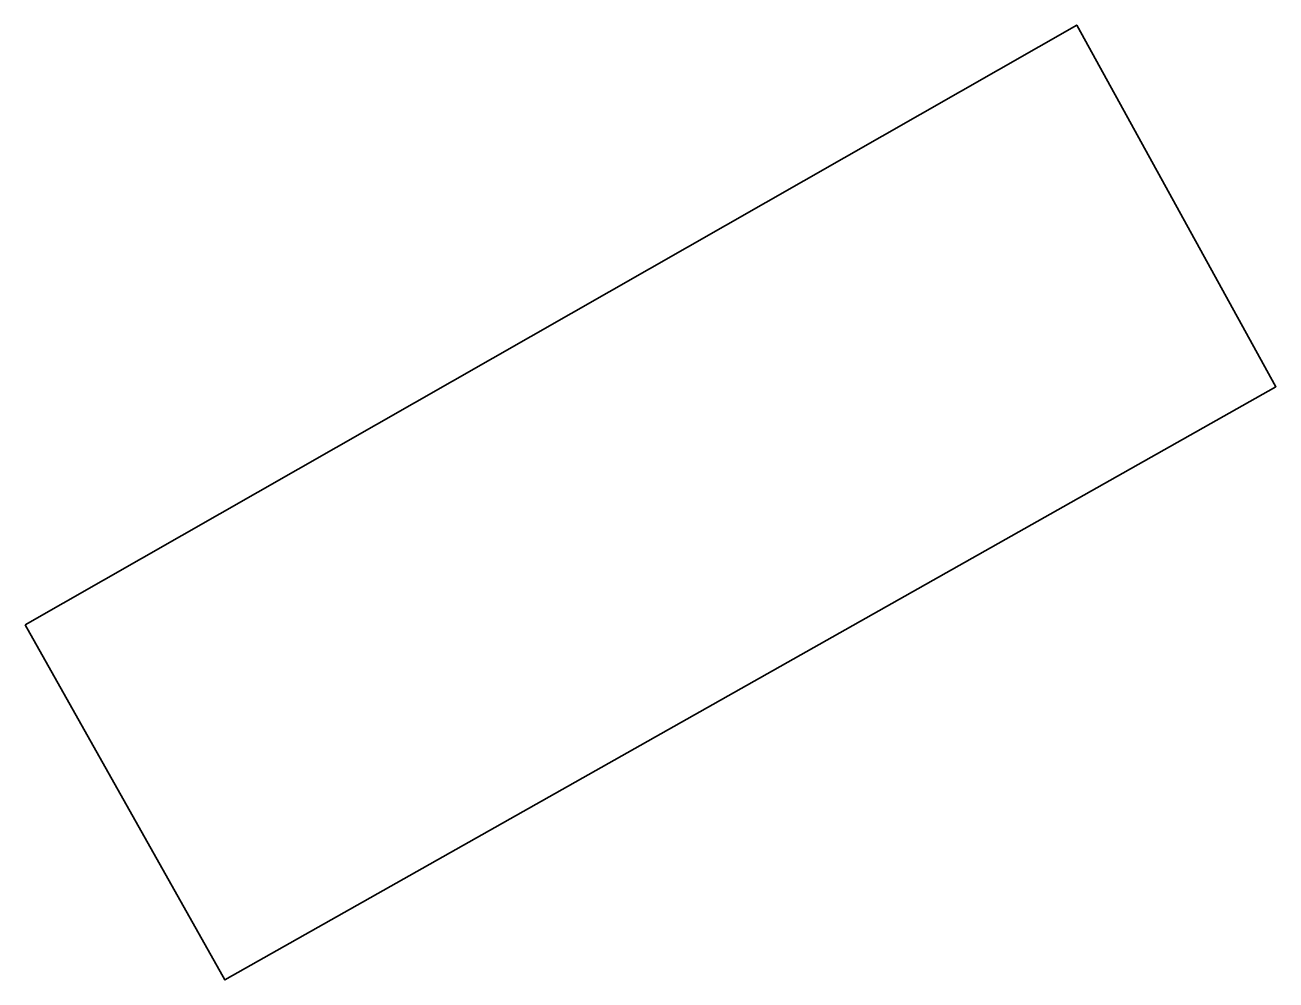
# Model space of a CAD drawing. Extents: x 0 to 2166, y -1653 to 0.
import ezdxf

# ---------------------------------------------------------------- set-up
doc = ezdxf.new("R2010")
doc.units = 0
doc.linetypes.add('Solid', pattern=[0])

msp = doc.modelspace()

# ---------------------------------------------------------------- linework, layer by layer
at = {"color": 0, "linetype": 'Solid', "lineweight": 35}
msp.add_lwpolyline([(0, -1038), (1821, 0), (2166, -626), (346, -1653), (0, -1038)], close=True, dxfattribs=at)

doc.saveas('drawing.dxf')
